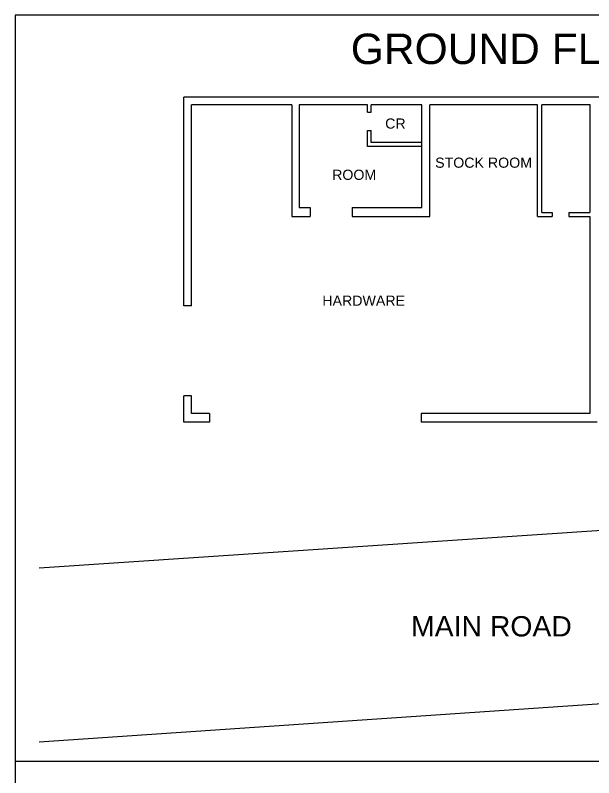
# Model space of a CAD drawing. Header units: inches. Extents: x -50197 to -1492, y -75204 to 801.
# Drawn here: x -50197 to -21706, y -36766 to 801 of the extents above; entities that cross this region are included whole.
import ezdxf

# ---------------------------------------------------------------- set-up
doc = ezdxf.new("R2010")
doc.units = ezdxf.units.IN
doc.header["$MEASUREMENT"] = 0
doc.styles.get("Standard").update_dxf_attribs({"font": 'arial.ttf'})

msp = doc.modelspace()

# ---------------------------------------------------------------- linework, layer by layer
for p, q in [((-50197, 801), (-50197, -35952)), ((-1492, 801), (-50197, 801)), ((-21891, -3233), (-41891, -3233)), ((-41891, -13518), (-41891, -3233)), ((-5970, -3233), (-21891, -3233)), ((-41521, -13518), (-41521, -3617)), ((-36583, -3617), (-41521, -3617)), ((-36583, -3617), (-36583, -9117)), ((-36219, -3617), (-36219, -8664)), ((-32848, -3617), (-36219, -3617)), ((-32848, -3979), (-32848, -3617)), ((-32674, -3979), (-32674, -3617)), ((-30174, -3617), (-32674, -3617)), ((-30174, -8664), (-30174, -3617)), ((-29783, -9117), (-29783, -3617)), ((-24472, -3617), (-29783, -3617)), ((-24472, -9117), (-24472, -3617)), ((-21881, -3617), (-24261, -3617)), ((-24261, -8922), (-24261, -3617)), ((-21891, -3617), (-21891, -8922)), ((-32848, -3979), (-32674, -3979)), ((-32848, -5670), (-32848, -4870)), ((-32848, -4870), (-32674, -4870)), ((-32674, -5460), (-32674, -4870)), ((-30174, -5460), (-32674, -5460)), ((-30174, -5670), (-32848, -5670)), ((-36219, -8664), (-35673, -8664)), ((-35673, -8664), (-35673, -9117)), ((-33604, -8664), (-33604, -9117)), ((-33604, -8664), (-30174, -8664)), ((-24261, -8922), (-23757, -8922)), ((-23757, -8922), (-23757, -9117)), ((-22925, -8922), (-22925, -9117)), ((-22925, -8922), (-21891, -8922)), ((-36583, -9117), (-35673, -9117)), ((-33604, -9117), (-29783, -9117)), ((-24472, -9117), (-23757, -9117)), ((-22925, -9117), (-21891, -9117)), ((-21891, -9117), (-21891, -18812)), ((-41521, -13518), (-41891, -13518)), ((-41891, -19253), (-41891, -17957)), ((-41521, -17957), (-41891, -17957)), ((-41521, -18812), (-41521, -17957)), ((-40627, -18812), (-41521, -18812)), ((-40627, -18812), (-40627, -19253)), ((-21891, -18812), (-30213, -18812)), ((-30213, -18812), (-30213, -19253)), ((-40627, -19253), (-41891, -19253)), ((-21891, -19253), (-30213, -19253)), ((-21531, -19253), (-21891, -19253)), ((-49023, -26421), (-2914, -23346)), ((-49023, -34989), (-2914, -31859)), ((-50197, -35952), (-1492, -35952)), ((-50197, -35952), (-50197, -75204))]:
    msp.add_line(p, q)

# ---------------------------------------------------------------- texts
at = {"attachment_point": 1}
for s, width, insert, char_height in [('GROUND FLOOR', 19684.27, (-33671, -103), 1500), ('CR', 5292.96, (-31979, -4284), 500), ('STOCK ROOM', 5292.96, (-29518, -6212), 500), ('ROOM', 4261.85, (-34591, -6809), 500), ('HARDWARE', 10757.75, (-35073, -13011), 500), ('MAIN ROAD', 10757.75, (-30702, -28803), 1000)]:
    msp.add_mtext_dynamic_manual_height_columns(s, width=width, gutter_width=1, heights=[0], dxfattribs=dict(at, insert=insert, char_height=char_height))

doc.saveas('drawing.dxf')
